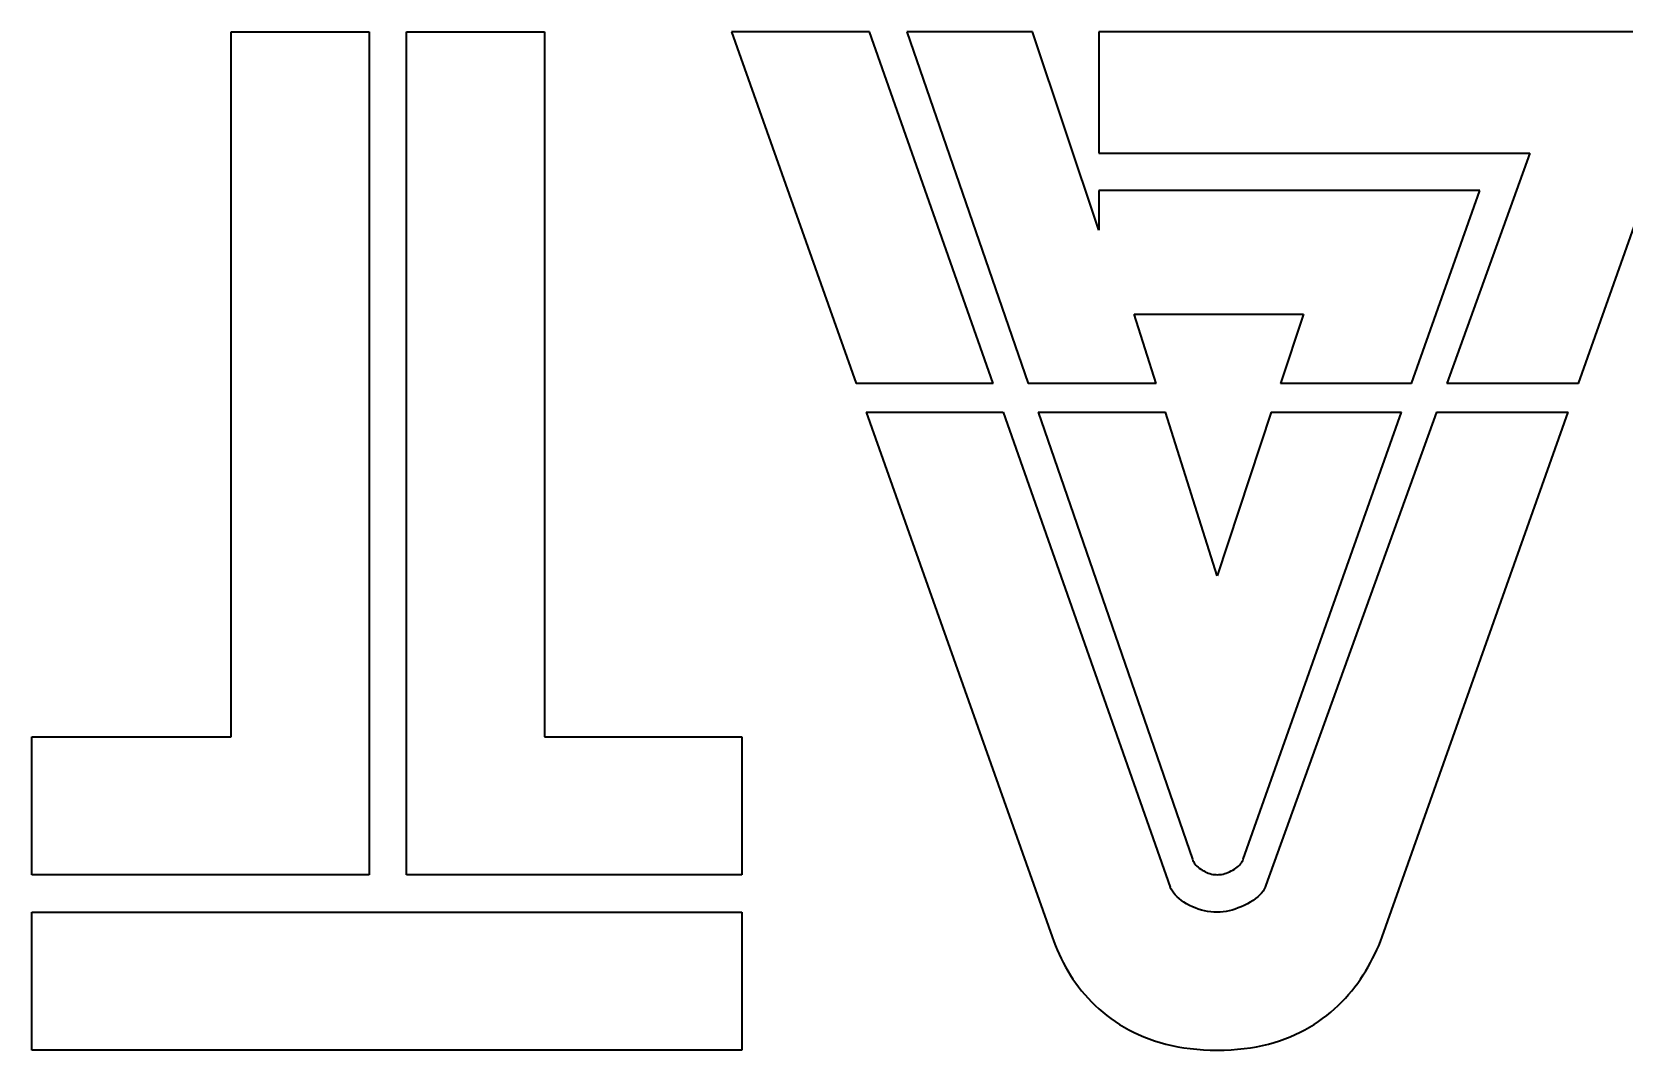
# Model space of a CAD drawing. Extents: x -138 to 979, y -42 to 1231.
# Drawn here: x 49.6 to 200, y 150.9 to 247.2 of the extents above; entities that cross this region are included whole.
import ezdxf

# ---------------------------------------------------------------- set-up
doc = ezdxf.new("R2010")
doc.units = 0

msp = doc.modelspace()

# ---------------------------------------------------------------- linework, layer by layer
at = {"color": 7, "lineweight": 35}
for p, q in [((68.41, 180.56), (68.41, 247.16)), ((81.45, 247.16), (81.45, 167.51)), ((84.98, 167.51), (84.98, 247.16)), ((98.03, 247.16), (98.03, 180.56)), ((115.69, 247.16), (127.47, 213.93)), ((140.42, 213.93), (128.73, 247.16)), ((132.26, 247.16), (143.73, 213.93)), ((207.5, 247.16), (150.41, 247.16)), ((195.72, 213.93), (207.5, 247.16)), ((150.41, 235.69), (191.12, 235.69)), ((191.12, 235.69), (183.28, 213.93)), ((186.41, 232.16), (150.41, 232.16)), ((128.42, 211.23), (146, 161.63)), ((141.37, 211.23), (157.15, 166.34)), ((144.67, 211.23), (159.24, 168.99)), ((164.05, 168.99), (179, 211.23)), ((182.31, 211.23), (166.2, 166.53)), ((177.19, 161.63), (194.77, 211.23)), ((81.45, 167.51), (49.57, 167.51)), ((116.67, 167.51), (84.98, 167.51)), ((49.57, 163.98), (116.67, 163.98)), ((116.67, 150.94), (49.57, 150.94))]:
    msp.add_line(p, q, dxfattribs=at)
at = {"color": 7, "lineweight": 35, "ltscale": 0.326155}
for p, q in [((68.41, 247.16), (81.45, 247.16)), ((84.98, 247.16), (98.03, 247.16)), ((128.73, 247.16), (115.69, 247.16)), ((49.57, 167.51), (49.57, 180.56)), ((116.67, 180.56), (116.67, 167.51))]:
    msp.add_line(p, q, dxfattribs=at)
at = {"color": 7, "lineweight": 35, "ltscale": 0.296728}
msp.add_line((144.13, 247.16), (132.26, 247.16), dxfattribs=at)
at = {"color": 7, "lineweight": 35, "ltscale": 0.493984}
msp.add_line((150.41, 228.43), (144.13, 247.16), dxfattribs=at)
at = {"color": 7, "lineweight": 35, "ltscale": 0.286919}
msp.add_line((150.41, 247.16), (150.41, 235.69), dxfattribs=at)
at = {"color": 7, "lineweight": 35, "ltscale": 0.093187}
msp.add_line((150.41, 232.16), (150.41, 228.43), dxfattribs=at)
at = {"color": 7, "lineweight": 35, "ltscale": 0.483488}
msp.add_line((179.96, 213.93), (186.41, 232.16), dxfattribs=at)
at = {"color": 7, "lineweight": 35, "ltscale": 0.399724}
msp.add_line((153.75, 220.48), (169.74, 220.48), dxfattribs=at)
at = {"color": 7, "lineweight": 35, "ltscale": 0.172008}
msp.add_line((155.83, 213.93), (153.75, 220.48), dxfattribs=at)
at = {"color": 7, "lineweight": 35, "ltscale": 0.172609}
msp.add_line((169.74, 220.48), (167.58, 213.93), dxfattribs=at)
at = {"color": 7, "lineweight": 35, "ltscale": 0.323848}
msp.add_line((140.42, 213.93), (127.47, 213.93), dxfattribs=at)
at = {"color": 7, "lineweight": 35, "ltscale": 0.302378}
msp.add_line((155.83, 213.93), (143.73, 213.93), dxfattribs=at)
at = {"color": 7, "lineweight": 35, "ltscale": 0.309529}
msp.add_line((179.96, 213.93), (167.58, 213.93), dxfattribs=at)
at = {"color": 7, "lineweight": 35, "ltscale": 0.311085}
msp.add_line((195.72, 213.93), (183.28, 213.93), dxfattribs=at)
at = {"color": 7, "lineweight": 35, "ltscale": 0.323661}
msp.add_line((128.42, 211.23), (141.37, 211.23), dxfattribs=at)
at = {"color": 7, "lineweight": 35, "ltscale": 0.300515}
msp.add_line((144.67, 211.23), (156.69, 211.23), dxfattribs=at)
at = {"color": 7, "lineweight": 35, "ltscale": 0.405543}
msp.add_line((161.59, 195.76), (156.69, 211.23), dxfattribs=at)
at = {"color": 7, "lineweight": 35, "ltscale": 0.406959}
msp.add_line((166.69, 211.23), (161.59, 195.76), dxfattribs=at)
at = {"color": 7, "lineweight": 35, "ltscale": 0.307864}
msp.add_line((166.69, 211.23), (179, 211.23), dxfattribs=at)
at = {"color": 7, "lineweight": 35, "ltscale": 0.311485}
msp.add_line((182.31, 211.23), (194.77, 211.23), dxfattribs=at)
at = {"color": 7, "lineweight": 35, "ltscale": 0.47084}
msp.add_line((49.57, 180.56), (68.41, 180.56), dxfattribs=at)
at = {"color": 7, "lineweight": 35, "ltscale": 0.465936}
msp.add_line((98.03, 180.56), (116.67, 180.56), dxfattribs=at)
at = {"color": 7, "lineweight": 35, "ltscale": 0.003112}
msp.add_line((159.24, 168.99), (159.28, 168.87), dxfattribs=at)
at = {"color": 7, "lineweight": 35, "ltscale": 0.003153}
msp.add_line((159.28, 168.87), (159.34, 168.76), dxfattribs=at)
at = {"color": 7, "lineweight": 35, "ltscale": 0.003217}
msp.add_line((159.34, 168.76), (159.41, 168.65), dxfattribs=at)
at = {"color": 7, "lineweight": 35, "ltscale": 0.003304}
msp.add_line((159.41, 168.65), (159.48, 168.54), dxfattribs=at)
at = {"color": 7, "lineweight": 35, "ltscale": 0.003412}
msp.add_line((159.48, 168.54), (159.57, 168.43), dxfattribs=at)
at = {"color": 7, "lineweight": 35, "ltscale": 0.003484}
msp.add_line((163.7, 168.43), (163.8, 168.54), dxfattribs=at)
at = {"color": 7, "lineweight": 35, "ltscale": 0.003355}
msp.add_line((163.8, 168.54), (163.88, 168.65), dxfattribs=at)
at = {"color": 7, "lineweight": 35, "ltscale": 0.003249}
msp.add_line((163.88, 168.65), (163.94, 168.76), dxfattribs=at)
at = {"color": 7, "lineweight": 35, "ltscale": 0.003169}
msp.add_line((163.94, 168.76), (164, 168.87), dxfattribs=at)
at = {"color": 7, "lineweight": 35, "ltscale": 0.003117}
msp.add_line((164, 168.87), (164.05, 168.99), dxfattribs=at)
at = {"color": 7, "lineweight": 35, "ltscale": 0.003536}
msp.add_line((159.57, 168.43), (159.67, 168.33), dxfattribs=at)
at = {"color": 7, "lineweight": 35, "ltscale": 0.003682}
msp.add_line((159.67, 168.33), (159.78, 168.23), dxfattribs=at)
at = {"color": 7, "lineweight": 35, "ltscale": 0.003839}
msp.add_line((159.78, 168.23), (159.9, 168.14), dxfattribs=at)
at = {"color": 7, "lineweight": 35, "ltscale": 0.004012}
msp.add_line((159.9, 168.14), (160.03, 168.05), dxfattribs=at)
at = {"color": 7, "lineweight": 35, "ltscale": 0.004194}
msp.add_line((160.03, 168.05), (160.17, 167.96), dxfattribs=at)
at = {"color": 7, "lineweight": 35, "ltscale": 0.004223}
msp.add_line((160.17, 167.96), (160.32, 167.87), dxfattribs=at)
at = {"color": 7, "lineweight": 35, "ltscale": 0.004097}
msp.add_line((160.32, 167.87), (160.46, 167.8), dxfattribs=at)
at = {"color": 7, "lineweight": 35, "ltscale": 0.003977}
msp.add_line((160.46, 167.8), (160.61, 167.73), dxfattribs=at)
at = {"color": 7, "lineweight": 35, "ltscale": 0.003868}
msp.add_line((160.61, 167.73), (160.75, 167.67), dxfattribs=at)
at = {"color": 7, "lineweight": 35, "ltscale": 0.003769}
msp.add_line((160.75, 167.67), (160.9, 167.62), dxfattribs=at)
at = {"color": 7, "lineweight": 35, "ltscale": 0.00368}
msp.add_line((160.9, 167.62), (161.04, 167.58), dxfattribs=at)
at = {"color": 7, "lineweight": 35, "ltscale": 0.003603}
msp.add_line((161.04, 167.58), (161.18, 167.55), dxfattribs=at)
at = {"color": 7, "lineweight": 35, "ltscale": 0.003537}
msp.add_line((161.18, 167.55), (161.32, 167.53), dxfattribs=at)
at = {"color": 7, "lineweight": 35, "ltscale": 0.003487}
msp.add_line((161.32, 167.53), (161.46, 167.52), dxfattribs=at)
at = {"color": 7, "lineweight": 35, "ltscale": 0.003447}
msp.add_line((161.46, 167.52), (161.59, 167.51), dxfattribs=at)
at = {"color": 7, "lineweight": 35, "ltscale": 0.003459}
msp.add_line((161.59, 167.51), (161.73, 167.52), dxfattribs=at)
at = {"color": 7, "lineweight": 35, "ltscale": 0.003522}
msp.add_line((161.73, 167.52), (161.87, 167.53), dxfattribs=at)
at = {"color": 7, "lineweight": 35, "ltscale": 0.003598}
msp.add_line((161.87, 167.53), (162.01, 167.55), dxfattribs=at)
at = {"color": 7, "lineweight": 35, "ltscale": 0.003687}
msp.add_line((162.01, 167.55), (162.16, 167.58), dxfattribs=at)
at = {"color": 7, "lineweight": 35, "ltscale": 0.003786}
msp.add_line((162.16, 167.58), (162.31, 167.62), dxfattribs=at)
at = {"color": 7, "lineweight": 35, "ltscale": 0.003897}
msp.add_line((162.31, 167.62), (162.45, 167.67), dxfattribs=at)
at = {"color": 7, "lineweight": 35, "ltscale": 0.004018}
msp.add_line((162.45, 167.67), (162.6, 167.73), dxfattribs=at)
at = {"color": 7, "lineweight": 35, "ltscale": 0.004145}
msp.add_line((162.6, 167.73), (162.76, 167.8), dxfattribs=at)
at = {"color": 7, "lineweight": 35, "ltscale": 0.004283}
msp.add_line((162.76, 167.8), (162.91, 167.87), dxfattribs=at)
at = {"color": 7, "lineweight": 35, "ltscale": 0.004427}
msp.add_line((162.91, 167.87), (163.07, 167.96), dxfattribs=at)
at = {"color": 7, "lineweight": 35, "ltscale": 0.004393}
msp.add_line((163.07, 167.96), (163.22, 168.05), dxfattribs=at)
at = {"color": 7, "lineweight": 35, "ltscale": 0.004184}
msp.add_line((163.22, 168.05), (163.36, 168.14), dxfattribs=at)
at = {"color": 7, "lineweight": 35, "ltscale": 0.003984}
msp.add_line((163.36, 168.14), (163.48, 168.23), dxfattribs=at)
at = {"color": 7, "lineweight": 35, "ltscale": 0.003801}
msp.add_line((163.48, 168.23), (163.6, 168.33), dxfattribs=at)
at = {"color": 7, "lineweight": 35, "ltscale": 0.003632}
msp.add_line((163.6, 168.33), (163.7, 168.43), dxfattribs=at)
at = {"color": 7, "lineweight": 35, "ltscale": 0.00526}
msp.add_line((157.24, 166.15), (157.15, 166.34), dxfattribs=at)
at = {"color": 7, "lineweight": 35, "ltscale": 0.005415}
msp.add_line((157.35, 165.96), (157.24, 166.15), dxfattribs=at)
at = {"color": 7, "lineweight": 35, "ltscale": 0.005613}
msp.add_line((157.48, 165.78), (157.35, 165.96), dxfattribs=at)
at = {"color": 7, "lineweight": 35, "ltscale": 0.005856}
msp.add_line((157.63, 165.6), (157.48, 165.78), dxfattribs=at)
at = {"color": 7, "lineweight": 35, "ltscale": 0.006129}
msp.add_line((157.81, 165.43), (157.63, 165.6), dxfattribs=at)
at = {"color": 7, "lineweight": 35, "ltscale": 0.00642}
msp.add_line((165.62, 165.6), (165.43, 165.43), dxfattribs=at)
at = {"color": 7, "lineweight": 35, "ltscale": 0.006076}
msp.add_line((165.78, 165.78), (165.62, 165.6), dxfattribs=at)
at = {"color": 7, "lineweight": 35, "ltscale": 0.005767}
msp.add_line((165.92, 165.96), (165.78, 165.78), dxfattribs=at)
at = {"color": 7, "lineweight": 35, "ltscale": 0.005512}
msp.add_line((166.04, 166.15), (165.92, 165.96), dxfattribs=at)
at = {"color": 7, "lineweight": 35, "ltscale": 0.005308}
msp.add_line((166.13, 166.34), (166.04, 166.15), dxfattribs=at)
at = {"color": 7, "lineweight": 35, "ltscale": 0.005166}
msp.add_line((166.2, 166.53), (166.13, 166.34), dxfattribs=at)
at = {"color": 7, "lineweight": 35, "ltscale": 0.006436}
msp.add_line((158, 165.26), (157.81, 165.43), dxfattribs=at)
at = {"color": 7, "lineweight": 35, "ltscale": 0.00677}
msp.add_line((158.21, 165.09), (158, 165.26), dxfattribs=at)
at = {"color": 7, "lineweight": 35, "ltscale": 0.007127}
msp.add_line((158.45, 164.93), (158.21, 165.09), dxfattribs=at)
at = {"color": 7, "lineweight": 35, "ltscale": 0.007502}
msp.add_line((158.7, 164.77), (158.45, 164.93), dxfattribs=at)
at = {"color": 7, "lineweight": 35, "ltscale": 0.007652}
msp.add_line((158.97, 164.62), (158.7, 164.77), dxfattribs=at)
at = {"color": 7, "lineweight": 35, "ltscale": 0.007578}
msp.add_line((159.24, 164.49), (158.97, 164.62), dxfattribs=at)
at = {"color": 7, "lineweight": 35, "ltscale": 0.007528}
msp.add_line((159.52, 164.37), (159.24, 164.49), dxfattribs=at)
at = {"color": 7, "lineweight": 35, "ltscale": 0.007496}
msp.add_line((159.8, 164.27), (159.52, 164.37), dxfattribs=at)
at = {"color": 7, "lineweight": 35, "ltscale": 0.007491}
msp.add_line((160.09, 164.18), (159.8, 164.27), dxfattribs=at)
at = {"color": 7, "lineweight": 35, "ltscale": 0.007507}
msp.add_line((160.38, 164.11), (160.09, 164.18), dxfattribs=at)
at = {"color": 7, "lineweight": 35, "ltscale": 0.007544}
msp.add_line((160.67, 164.05), (160.38, 164.11), dxfattribs=at)
at = {"color": 7, "lineweight": 35, "ltscale": 0.007604}
msp.add_line((160.98, 164.01), (160.67, 164.05), dxfattribs=at)
at = {"color": 7, "lineweight": 35, "ltscale": 0.007058}
msp.add_line((162.43, 164.05), (162.15, 164.01), dxfattribs=at)
at = {"color": 7, "lineweight": 35, "ltscale": 0.007171}
msp.add_line((162.71, 164.11), (162.43, 164.05), dxfattribs=at)
at = {"color": 7, "lineweight": 35, "ltscale": 0.007304}
msp.add_line((162.99, 164.18), (162.71, 164.11), dxfattribs=at)
at = {"color": 7, "lineweight": 35, "ltscale": 0.007455}
msp.add_line((163.28, 164.27), (162.99, 164.18), dxfattribs=at)
at = {"color": 7, "lineweight": 35, "ltscale": 0.007624}
msp.add_line((163.56, 164.37), (163.28, 164.27), dxfattribs=at)
at = {"color": 7, "lineweight": 35, "ltscale": 0.007811}
msp.add_line((163.85, 164.49), (163.56, 164.37), dxfattribs=at)
at = {"color": 7, "lineweight": 35, "ltscale": 0.008011}
msp.add_line((164.15, 164.62), (163.85, 164.49), dxfattribs=at)
at = {"color": 7, "lineweight": 35, "ltscale": 0.008224}
msp.add_line((164.44, 164.77), (164.15, 164.62), dxfattribs=at)
at = {"color": 7, "lineweight": 35, "ltscale": 0.008104}
msp.add_line((164.72, 164.93), (164.44, 164.77), dxfattribs=at)
at = {"color": 7, "lineweight": 35, "ltscale": 0.007649}
msp.add_line((164.98, 165.09), (164.72, 164.93), dxfattribs=at)
at = {"color": 7, "lineweight": 35, "ltscale": 0.007212}
msp.add_line((165.22, 165.26), (164.98, 165.09), dxfattribs=at)
at = {"color": 7, "lineweight": 35, "ltscale": 0.006802}
msp.add_line((165.43, 165.43), (165.22, 165.26), dxfattribs=at)
at = {"color": 7, "lineweight": 35, "ltscale": 0.326154}
for p, q in [((49.57, 150.94), (49.57, 163.98)), ((116.67, 163.98), (116.67, 150.94))]:
    msp.add_line(p, q, dxfattribs=at)
at = {"color": 7, "lineweight": 35, "ltscale": 0.007686}
msp.add_line((161.28, 163.99), (160.98, 164.01), dxfattribs=at)
at = {"color": 7, "lineweight": 35, "ltscale": 0.007789}
msp.add_line((161.59, 163.98), (161.28, 163.99), dxfattribs=at)
at = {"color": 7, "lineweight": 35, "ltscale": 0.006894}
msp.add_line((161.87, 163.99), (161.59, 163.98), dxfattribs=at)
at = {"color": 7, "lineweight": 35, "ltscale": 0.006965}
msp.add_line((162.15, 164.01), (161.87, 163.99), dxfattribs=at)
at = {"color": 7, "lineweight": 35, "ltscale": 0.01087}
msp.add_line((146, 161.63), (146.14, 161.22), dxfattribs=at)
at = {"color": 7, "lineweight": 35, "ltscale": 0.010902}
msp.add_line((146.14, 161.22), (146.3, 160.81), dxfattribs=at)
at = {"color": 7, "lineweight": 35, "ltscale": 0.011057}
msp.add_line((176.86, 160.81), (177.03, 161.22), dxfattribs=at)
at = {"color": 7, "lineweight": 35, "ltscale": 0.011031}
msp.add_line((177.03, 161.22), (177.19, 161.63), dxfattribs=at)
at = {"color": 7, "lineweight": 35, "ltscale": 0.010942}
msp.add_line((146.3, 160.81), (146.46, 160.41), dxfattribs=at)
at = {"color": 7, "lineweight": 35, "ltscale": 0.010987}
msp.add_line((146.46, 160.41), (146.64, 160), dxfattribs=at)
at = {"color": 7, "lineweight": 35, "ltscale": 0.011047}
msp.add_line((146.64, 160), (146.83, 159.61), dxfattribs=at)
at = {"color": 7, "lineweight": 35, "ltscale": 0.011109}
msp.add_line((146.83, 159.61), (147.03, 159.21), dxfattribs=at)
at = {"color": 7, "lineweight": 35, "ltscale": 0.011211}
msp.add_line((176.07, 159.21), (176.28, 159.61), dxfattribs=at)
at = {"color": 7, "lineweight": 35, "ltscale": 0.011166}
msp.add_line((176.28, 159.61), (176.48, 160), dxfattribs=at)
at = {"color": 7, "lineweight": 35, "ltscale": 0.011121}
msp.add_line((176.48, 160), (176.68, 160.41), dxfattribs=at)
at = {"color": 7, "lineweight": 35, "ltscale": 0.011087}
msp.add_line((176.68, 160.41), (176.86, 160.81), dxfattribs=at)
at = {"color": 7, "lineweight": 35, "ltscale": 0.011184}
msp.add_line((147.03, 159.21), (147.25, 158.82), dxfattribs=at)
at = {"color": 7, "lineweight": 35, "ltscale": 0.011261}
msp.add_line((147.25, 158.82), (147.47, 158.43), dxfattribs=at)
at = {"color": 7, "lineweight": 35, "ltscale": 0.011349}
msp.add_line((147.47, 158.43), (147.71, 158.04), dxfattribs=at)
at = {"color": 7, "lineweight": 35, "ltscale": 0.011442}
msp.add_line((147.71, 158.04), (147.96, 157.66), dxfattribs=at)
at = {"color": 7, "lineweight": 35, "ltscale": 0.011455}
msp.add_line((175.13, 157.66), (175.38, 158.04), dxfattribs=at)
at = {"color": 7, "lineweight": 35, "ltscale": 0.011388}
msp.add_line((175.38, 158.04), (175.62, 158.43), dxfattribs=at)
at = {"color": 7, "lineweight": 35, "ltscale": 0.011323}
msp.add_line((175.62, 158.43), (175.85, 158.82), dxfattribs=at)
at = {"color": 7, "lineweight": 35, "ltscale": 0.011267}
msp.add_line((175.85, 158.82), (176.07, 159.21), dxfattribs=at)
at = {"color": 7, "lineweight": 35, "ltscale": 0.011503}
msp.add_line((147.96, 157.66), (148.22, 157.28), dxfattribs=at)
at = {"color": 7, "lineweight": 35, "ltscale": 0.01153}
msp.add_line((148.22, 157.28), (148.49, 156.91), dxfattribs=at)
at = {"color": 7, "lineweight": 35, "ltscale": 0.011566}
for p, q in [((148.49, 156.91), (148.78, 156.54)), ((174.31, 156.54), (174.6, 156.91))]:
    msp.add_line(p, q, dxfattribs=at)
at = {"color": 7, "lineweight": 35, "ltscale": 0.011616}
for p, q in [((148.78, 156.54), (149.08, 156.19)), ((174.01, 156.19), (174.31, 156.54))]:
    msp.add_line(p, q, dxfattribs=at)
at = {"color": 7, "lineweight": 35, "ltscale": 0.011529}
msp.add_line((174.6, 156.91), (174.87, 157.28), dxfattribs=at)
at = {"color": 7, "lineweight": 35, "ltscale": 0.011504}
msp.add_line((174.87, 157.28), (175.13, 157.66), dxfattribs=at)
at = {"color": 7, "lineweight": 35, "ltscale": 0.011678}
msp.add_line((149.08, 156.19), (149.39, 155.84), dxfattribs=at)
at = {"color": 7, "lineweight": 35, "ltscale": 0.01175}
for p, q in [((149.39, 155.84), (149.72, 155.5)), ((173.37, 155.5), (173.7, 155.84))]:
    msp.add_line(p, q, dxfattribs=at)
at = {"color": 7, "lineweight": 35, "ltscale": 0.011835}
for p, q in [((149.72, 155.5), (150.06, 155.17)), ((173.03, 155.17), (173.37, 155.5))]:
    msp.add_line(p, q, dxfattribs=at)
at = {"color": 7, "lineweight": 35, "ltscale": 0.011931}
for p, q in [((150.06, 155.17), (150.41, 154.85)), ((172.68, 154.85), (173.03, 155.17))]:
    msp.add_line(p, q, dxfattribs=at)
at = {"color": 7, "lineweight": 35, "ltscale": 0.011679}
msp.add_line((173.7, 155.84), (174.01, 156.19), dxfattribs=at)
at = {"color": 7, "lineweight": 35, "ltscale": 0.012037}
for p, q in [((150.41, 154.85), (150.77, 154.53)), ((172.32, 154.53), (172.68, 154.85))]:
    msp.add_line(p, q, dxfattribs=at)
at = {"color": 7, "lineweight": 35, "ltscale": 0.012156}
for p, q in [((150.77, 154.53), (151.15, 154.22)), ((171.94, 154.22), (172.32, 154.53))]:
    msp.add_line(p, q, dxfattribs=at)
at = {"color": 7, "lineweight": 35, "ltscale": 0.012253}
msp.add_line((151.15, 154.22), (151.54, 153.93), dxfattribs=at)
at = {"color": 7, "lineweight": 35, "ltscale": 0.012344}
msp.add_line((151.54, 153.93), (151.94, 153.64), dxfattribs=at)
at = {"color": 7, "lineweight": 35, "ltscale": 0.012447}
msp.add_line((151.94, 153.64), (152.36, 153.37), dxfattribs=at)
at = {"color": 7, "lineweight": 35, "ltscale": 0.012396}
msp.add_line((170.74, 153.37), (171.15, 153.64), dxfattribs=at)
at = {"color": 7, "lineweight": 35, "ltscale": 0.012314}
msp.add_line((171.15, 153.64), (171.55, 153.93), dxfattribs=at)
at = {"color": 7, "lineweight": 35, "ltscale": 0.012243}
msp.add_line((171.55, 153.93), (171.94, 154.22), dxfattribs=at)
at = {"color": 7, "lineweight": 35, "ltscale": 0.012568}
msp.add_line((152.36, 153.37), (152.79, 153.11), dxfattribs=at)
at = {"color": 7, "lineweight": 35, "ltscale": 0.012706}
msp.add_line((152.79, 153.11), (153.23, 152.86), dxfattribs=at)
at = {"color": 7, "lineweight": 35, "ltscale": 0.01286}
msp.add_line((153.23, 152.86), (153.69, 152.63), dxfattribs=at)
at = {"color": 7, "lineweight": 35, "ltscale": 0.013027}
msp.add_line((153.69, 152.63), (154.16, 152.41), dxfattribs=at)
at = {"color": 7, "lineweight": 35, "ltscale": 0.01321}
msp.add_line((154.16, 152.41), (154.65, 152.2), dxfattribs=at)
at = {"color": 7, "lineweight": 35, "ltscale": 0.013407}
msp.add_line((154.65, 152.2), (155.15, 152), dxfattribs=at)
at = {"color": 7, "lineweight": 35, "ltscale": 0.013616}
msp.add_line((155.15, 152), (155.66, 151.82), dxfattribs=at)
at = {"color": 7, "lineweight": 35, "ltscale": 0.013398}
msp.add_line((167.48, 151.82), (167.98, 152), dxfattribs=at)
at = {"color": 7, "lineweight": 35, "ltscale": 0.013213}
msp.add_line((167.98, 152), (168.47, 152.2), dxfattribs=at)
at = {"color": 7, "lineweight": 35, "ltscale": 0.01304}
msp.add_line((168.47, 152.2), (168.95, 152.41), dxfattribs=at)
at = {"color": 7, "lineweight": 35, "ltscale": 0.012883}
msp.add_line((168.95, 152.41), (169.42, 152.63), dxfattribs=at)
at = {"color": 7, "lineweight": 35, "ltscale": 0.01274}
msp.add_line((169.42, 152.63), (169.87, 152.86), dxfattribs=at)
at = {"color": 7, "lineweight": 35, "ltscale": 0.012609}
msp.add_line((169.87, 152.86), (170.31, 153.11), dxfattribs=at)
at = {"color": 7, "lineweight": 35, "ltscale": 0.012495}
msp.add_line((170.31, 153.11), (170.74, 153.37), dxfattribs=at)
at = {"color": 7, "lineweight": 35, "ltscale": 0.013832}
msp.add_line((155.66, 151.82), (156.19, 151.65), dxfattribs=at)
at = {"color": 7, "lineweight": 35, "ltscale": 0.014059}
msp.add_line((156.19, 151.65), (156.73, 151.5), dxfattribs=at)
at = {"color": 7, "lineweight": 35, "ltscale": 0.014305}
msp.add_line((156.73, 151.5), (157.29, 151.37), dxfattribs=at)
at = {"color": 7, "lineweight": 35, "ltscale": 0.01457}
msp.add_line((157.29, 151.37), (157.86, 151.25), dxfattribs=at)
at = {"color": 7, "lineweight": 35, "ltscale": 0.014852}
msp.add_line((157.86, 151.25), (158.44, 151.16), dxfattribs=at)
at = {"color": 7, "lineweight": 35, "ltscale": 0.015152}
msp.add_line((158.44, 151.16), (159.04, 151.08), dxfattribs=at)
at = {"color": 7, "lineweight": 35, "ltscale": 0.015465}
msp.add_line((159.04, 151.08), (159.66, 151.02), dxfattribs=at)
at = {"color": 7, "lineweight": 35, "ltscale": 0.015795}
msp.add_line((159.66, 151.02), (160.29, 150.97), dxfattribs=at)
at = {"color": 7, "lineweight": 35, "ltscale": 0.016138}
msp.add_line((160.29, 150.97), (160.93, 150.95), dxfattribs=at)
at = {"color": 7, "lineweight": 35, "ltscale": 0.016493}
msp.add_line((160.93, 150.95), (161.59, 150.94), dxfattribs=at)
at = {"color": 7, "lineweight": 35, "ltscale": 0.01648}
msp.add_line((161.59, 150.94), (162.25, 150.95), dxfattribs=at)
at = {"color": 7, "lineweight": 35, "ltscale": 0.016101}
msp.add_line((162.25, 150.95), (162.9, 150.97), dxfattribs=at)
at = {"color": 7, "lineweight": 35, "ltscale": 0.015733}
msp.add_line((162.9, 150.97), (163.52, 151.02), dxfattribs=at)
at = {"color": 7, "lineweight": 35, "ltscale": 0.015381}
msp.add_line((163.52, 151.02), (164.14, 151.08), dxfattribs=at)
at = {"color": 7, "lineweight": 35, "ltscale": 0.015041}
msp.add_line((164.14, 151.08), (164.73, 151.16), dxfattribs=at)
at = {"color": 7, "lineweight": 35, "ltscale": 0.01472}
msp.add_line((164.73, 151.16), (165.31, 151.25), dxfattribs=at)
at = {"color": 7, "lineweight": 35, "ltscale": 0.014413}
msp.add_line((165.31, 151.25), (165.88, 151.37), dxfattribs=at)
at = {"color": 7, "lineweight": 35, "ltscale": 0.014126}
msp.add_line((165.88, 151.37), (166.43, 151.5), dxfattribs=at)
at = {"color": 7, "lineweight": 35, "ltscale": 0.013857}
msp.add_line((166.43, 151.5), (166.96, 151.65), dxfattribs=at)
at = {"color": 7, "lineweight": 35, "ltscale": 0.013611}
msp.add_line((166.96, 151.65), (167.48, 151.82), dxfattribs=at)

doc.saveas('drawing.dxf')
